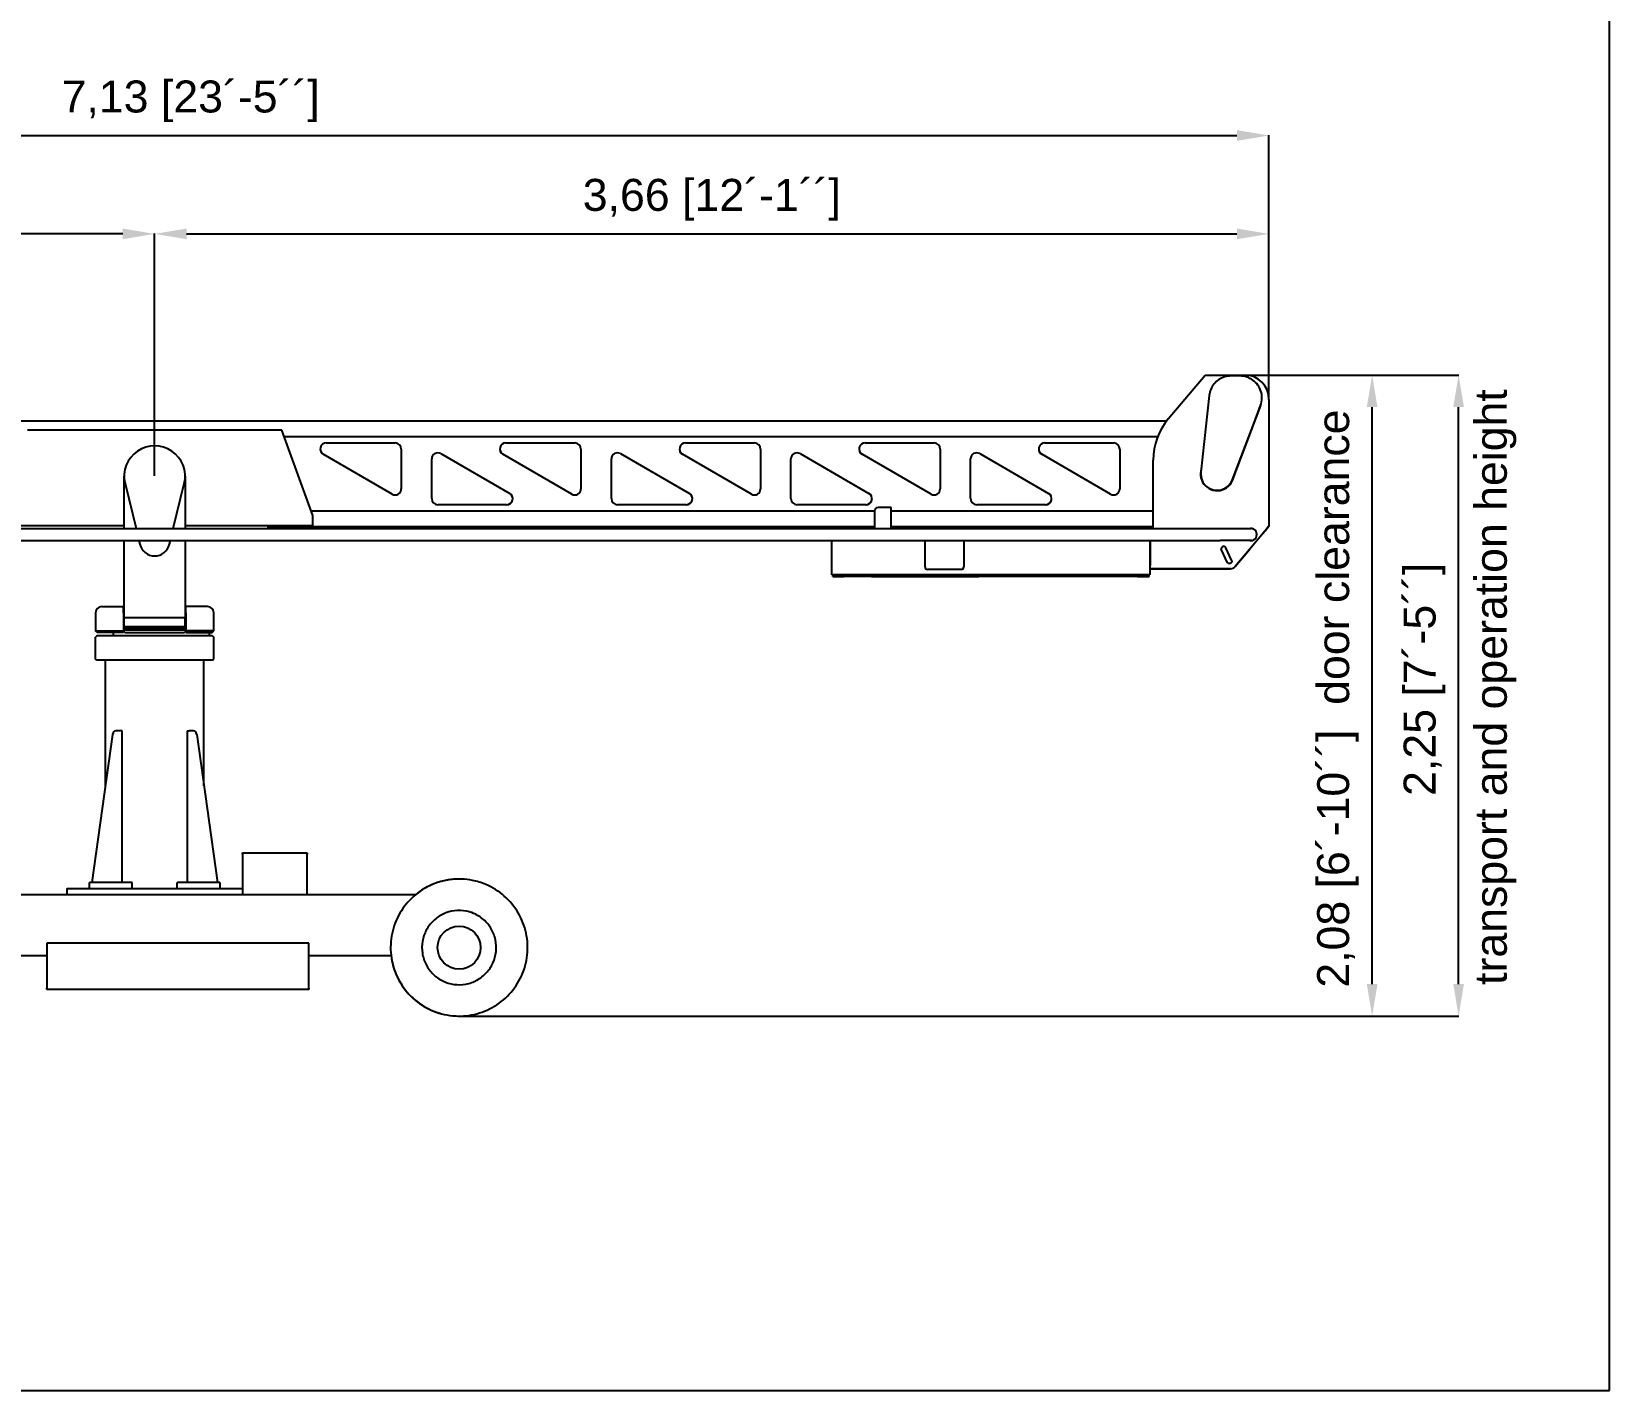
# Model space of a CAD drawing. Header units: inches. Extents: x 19 to 24202, y 17 to 31220.
# Drawn here: x 19000 to 24183, y 6966 to 11430 of the extents above; entities that cross this region are included whole.
import ezdxf

# ---------------------------------------------------------------- set-up
doc = ezdxf.new("R2010")
doc.units = ezdxf.units.IN
doc.header["$MEASUREMENT"] = 0
doc.layers.add('AM_5', color=3, linetype='Continuous', lineweight=25)
doc.styles.add('Aktuální-ISO', font='arial.ttf')
doc.styles.get("Standard").update_dxf_attribs({"font": 'arial.ttf'})
doc.dimstyles.new('AM_ISO$0', dxfattribs={"dimtxt": 3.5, "dimasz": 3.5, "dimexe": 1, "dimexo": 1, "dimgap": 1.5, "dimtad": 1, "dimdsep": 46, "dimtxsty": 'Standard', "dimcen": 0, "dimclrd": 256, "dimclre": 256, "dimclrt": 2, "dimadec": 0, "dimazin": 2, "dimtp": 0.1, "dimtm": 0.1, "dimtfac": 0.71, "dimtdec": 3, "dimtmove": 0, "dimatfit": 3, "dimfxl": 1, "dimlwd": -1, "dimlwe": -1, "dimarcsym": 1})

# ---------------------------------------------------------------- blocks, each defined once
blk = doc.blocks.new('*D29')
at = {"layer": 'AM_5', "linetype": 'ByBlock', "transparency": 16777216}
for p, q in [((19404.5, 9970.5), (19404.5, 10766.4)), ((19509.5, 10765.4), (22959.5, 10765.4)), ((23064.5, 10222.6), (23064.5, 10766.4))]:
    blk.add_line(p, q, dxfattribs=at)
at = {"layer": 'AM_5', "transparency": 16777216}
for points in [[(19509.5, 10782.9), (19509.5, 10747.9), (19404.5, 10765.4)], [(22959.5, 10782.9), (22959.5, 10747.9), (23064.5, 10765.4)]]:
    blk.add_solid(points, dxfattribs=at)
at = {"layer": 'Defpoints', "color": 0, "transparency": 16777216}
for p in [(23064.5, 10765.4), (23064.5, 10221.6), (19404.5, 9969.5)]:
    blk.add_point(p, dxfattribs=at)
at = {"layer": 'AM_5', "color": 2, "transparency": 16777216, "insert": (21234.5, 10877.7), "char_height": 105, "attachment_point": 5, "style": 'Aktuální-ISO'}
blk.add_mtext('3,66 [12´-1´´]', dxfattribs=at)
blk = doc.blocks.new('*D30')
at = {"layer": 'AM_5', "linetype": 'ByBlock', "transparency": 16777216}
for p, q in [((15980.9, 9351.6), (15980.9, 10766.4)), ((19299.5, 10765.4), (16085.9, 10765.4)), ((19404.5, 9970.5), (19404.5, 10766.4))]:
    blk.add_line(p, q, dxfattribs=at)
at = {"layer": 'AM_5', "transparency": 16777216}
for points in [[(16085.9, 10782.9), (16085.9, 10747.9), (15980.9, 10765.4)], [(19299.5, 10782.9), (19299.5, 10747.9), (19404.5, 10765.4)]]:
    blk.add_solid(points, dxfattribs=at)
at = {"layer": 'Defpoints', "color": 0, "transparency": 16777216}
for p in [(15980.9, 10765.4), (19404.5, 9969.5), (15980.9, 9350.6)]:
    blk.add_point(p, dxfattribs=at)
at = {"layer": 'AM_5', "color": 2, "transparency": 16777216, "insert": (17692.7, 10877.7), "char_height": 105, "attachment_point": 5, "style": 'Aktuální-ISO'}
blk.add_mtext('3,47 [11´-4´´]', dxfattribs=at)
blk = doc.blocks.new('*D31')
at = {"layer": 'AM_5', "linetype": 'ByBlock', "transparency": 16777216}
for p, q in [((15980.9, 9347.6), (15980.9, 11089.6)), ((16085.9, 11088.6), (22959.5, 11088.6)), ((23064.5, 10222.6), (23064.5, 11089.6))]:
    blk.add_line(p, q, dxfattribs=at)
at = {"layer": 'AM_5', "transparency": 16777216}
for points in [[(16085.9, 11106.1), (16085.9, 11071.1), (15980.9, 11088.6)], [(22959.5, 11106.1), (22959.5, 11071.1), (23064.5, 11088.6)]]:
    blk.add_solid(points, dxfattribs=at)
at = {"layer": 'Defpoints', "color": 0, "transparency": 16777216}
for p in [(23064.5, 11088.6), (23064.5, 10221.6), (15980.9, 9346.6)]:
    blk.add_point(p, dxfattribs=at)
at = {"layer": 'AM_5', "color": 2, "transparency": 16777216, "insert": (19522.7, 11200.9), "char_height": 105, "attachment_point": 5, "style": 'Aktuální-ISO'}
blk.add_mtext('7,13 [23´-5´´]', dxfattribs=at)
blk = doc.blocks.new('*D32')
at = {"layer": 'AM_5', "linetype": 'ByBlock', "transparency": 16777216}
for p, q in [((22985.5, 10301.6), (23404.4, 10301.6)), ((23403.4, 8300.9), (23403.4, 10196.6)), ((20405.5, 8195.9), (23404.4, 8195.9))]:
    blk.add_line(p, q, dxfattribs=at)
at = {"layer": 'AM_5', "transparency": 16777216}
for points in [[(23385.9, 10196.6), (23420.9, 10196.6), (23403.4, 10301.6)], [(23385.9, 8300.9), (23420.9, 8300.9), (23403.4, 8195.9)]]:
    blk.add_solid(points, dxfattribs=at)
at = {"layer": 'Defpoints', "color": 0, "transparency": 16777216}
for p in [(22984.5, 10301.6), (23403.4, 10301.6), (20404.5, 8195.9)]:
    blk.add_point(p, dxfattribs=at)
at = {"layer": 'AM_5', "color": 2, "transparency": 16777216, "insert": (23291.1, 9238.8), "char_height": 105, "attachment_point": 5, "rotation": 90, "style": 'Aktuální-ISO'}
blk.add_mtext('2,08 [6´-10´´]  door clearance', dxfattribs=at)
blk = doc.blocks.new('*D34')
at = {"layer": 'AM_5', "linetype": 'ByBlock', "transparency": 16777216}
for p, q in [((22985.5, 10301.6), (23688.4, 10301.6)), ((23687.4, 8300.9), (23687.4, 10196.6)), ((20405.5, 8195.9), (23688.4, 8195.9))]:
    blk.add_line(p, q, dxfattribs=at)
at = {"layer": 'AM_5', "transparency": 16777216}
for points in [[(23669.9, 10196.6), (23704.9, 10196.6), (23687.4, 10301.6)], [(23669.9, 8300.9), (23704.9, 8300.9), (23687.4, 8195.9)]]:
    blk.add_solid(points, dxfattribs=at)
at = {"layer": 'Defpoints', "color": 0, "transparency": 16777216}
for p in [(22984.5, 10301.6), (23687.4, 10301.6), (20404.5, 8195.9)]:
    blk.add_point(p, dxfattribs=at)
at = {"layer": 'AM_5', "color": 2, "transparency": 16777216, "insert": (23575.1, 9302.2), "char_height": 105, "attachment_point": 5, "rotation": 90, "style": 'Aktuální-ISO'}
blk.add_mtext('2,25 [7´-5´´] ', dxfattribs=at)

msp = doc.modelspace()

# ---------------------------------------------------------------- linework, layer by layer
at = {"color": 253}
for p, q in [((22733.645, 10157.564), (22854.514, 10301.61)), ((22854.514, 10301.61), (22895.514, 10301.61)), ((22895.514, 10301.61), (22956.514, 10301.555)), ((22969.514, 10298.621), (22939.514, 10298.621)), ((22956.514, 10301.609), (22975.514, 10301.609)), ((22975.514, 10301.61), (22984.514, 10301.61)), ((22867.929, 10234.338), (22840.825, 9982.909)), ((23041.514, 10226.621), (23041.514, 10226.61)), ((23064.514, 10221.61), (23064.514, 9805.61)), ((23036.869, 10201.18), (22945.03, 9958.04)), ((23015.668, 10145.051), (23036.869, 10201.18)), ((23015.668, 10145.039), (23036.869, 10201.169)), ((18898.372, 10151.229), (22728.535, 10151.229)), ((19822.238, 10121.028), (18986.79, 10121.028)), ((19924.514, 9840.028), (19822.238, 10121.028)), ((22945.03, 9958.04), (23015.668, 10145.051)), ((22945.03, 9958.029), (23015.668, 10145.039)), ((23015.668, 10145.051), (23015.668, 10145.039)), ((23015.668, 10145.051), (23015.668, 10145.039)), ((23064.514, 10151.11), (23064.514, 9805.607)), ((19830.027, 10099.629), (22699.16, 10099.629)), ((19830.027, 10099.629), (22699.16, 10099.629)), ((19830.027, 10099.629), (22699.16, 10099.629)), ((19968.353, 10078.615), (20194.514, 10078.615)), ((20214.514, 10058.615), (20214.514, 9928.036)), ((20558.353, 10078.615), (20784.514, 10078.615)), ((20804.514, 10058.615), (20804.514, 9928.036)), ((21148.353, 10078.615), (21374.514, 10078.615)), ((21394.514, 10058.615), (21394.514, 9928.036)), ((21738.353, 10078.615), (21964.514, 10078.615)), ((21984.514, 10058.615), (21984.514, 9928.036)), ((22328.353, 10078.615), (22554.514, 10078.615)), ((22574.514, 10058.615), (22574.514, 9928.036)), ((20184.514, 9910.716), (19958.353, 10041.294)), ((20314.514, 9895.615), (20314.514, 10026.193)), ((20344.514, 10043.514), (20570.675, 9912.935)), ((20774.514, 9910.716), (20548.353, 10041.294)), ((20904.514, 9895.615), (20904.514, 10026.193)), ((20934.514, 10043.514), (21160.675, 9912.935)), ((21364.514, 9910.716), (21138.353, 10041.294)), ((21494.514, 9895.615), (21494.514, 10026.193)), ((21524.514, 10043.514), (21750.675, 9912.935)), ((21954.514, 9910.716), (21728.353, 10041.294)), ((22084.514, 9895.615), (22084.514, 10026.193)), ((22114.514, 10043.514), (22340.675, 9912.935)), ((22544.514, 9910.716), (22318.353, 10041.294)), ((22684.514, 9797.62), (22684.514, 10022.578)), ((19304.514, 9797.656), (19304.514, 9969.528)), ((19504.514, 9969.528), (19504.514, 9797.653)), ((22840.514, 9977.121), (22840.514, 9977.11)), ((19307.335, 9945.943), (19343.324, 9797.655)), ((19465.704, 9797.654), (19501.693, 9945.943)), ((21768.514, 9854.629), (19919.2, 9854.629)), ((20560.675, 9875.615), (20334.514, 9875.615)), ((21150.675, 9875.615), (20924.514, 9875.615)), ((21740.675, 9875.615), (21514.514, 9875.615)), ((21768.514, 9854.609), (21768.514, 9797.63)), ((21823.514, 9866.609), (21780.514, 9866.609)), ((21823.514, 9854.913), (21823.514, 9866.609)), ((21823.514, 9797.629), (21823.514, 9866.609)), ((22684.514, 9854.629), (21823.514, 9854.629)), ((22330.675, 9875.615), (22104.514, 9875.615)), ((18285.94, 9797.665), (23004.447, 9797.618)), ((19304.514, 9806.028), (18898.372, 9806.028)), ((19085.514, 9806.028), (19013.514, 9806.028)), ((19924.514, 9806.028), (19504.514, 9806.028)), ((21768.514, 9803.025), (19773.78, 9803.025)), ((21768.514, 9803.028), (19773.782, 9803.028)), ((19924.514, 9806.028), (19924.514, 9840.028)), ((20334.514, 9802.619), (20334.514, 9802.621)), ((20339.514, 9802.622), (20529.514, 9802.622)), ((20529.514, 9802.618), (20339.514, 9802.618)), ((20534.514, 9802.621), (20534.514, 9802.619)), ((20904.514, 9802.594), (20904.514, 9802.614)), ((20912.514, 9802.615), (20962.514, 9802.615)), ((20962.514, 9802.592), (20912.514, 9802.592)), ((20970.514, 9802.614), (20970.514, 9802.594)), ((21628.514, 9797.631), (21628.514, 9798.607)), ((22684.514, 9803.028), (21823.514, 9803.028)), ((22684.514, 9803.025), (21823.514, 9803.025)), ((23064.514, 9805.61), (23051.648, 9790.276)), ((23051.649, 9790.275), (23064.514, 9805.607)), ((23062.023, 9802.586), (23051.675, 9790.253)), ((18384.514, 9757.665), (22904.514, 9757.618)), ((19304.514, 9504.528), (19304.514, 9757.656)), ((19353.032, 9757.655), (19355.925, 9745.735)), ((19453.104, 9745.735), (19455.996, 9757.654)), ((19504.514, 9757.653), (19504.514, 9504.528)), ((21628.514, 9645.607), (21628.514, 9757.631)), ((21935.014, 9671.108), (21935.014, 9757.628)), ((22062.014, 9757.627), (22062.014, 9671.108)), ((22673.514, 9757.62), (22673.514, 9645.607)), ((22674.514, 9757.62), (22674.514, 9675.61)), ((23051.675, 9790.254), (23000.252, 9728.97)), ((23024.242, 9780.895), (23024.242, 9780.897)), ((23051.648, 9790.219), (23051.648, 9790.218)), ((23051.648, 9790.219), (23051.648, 9790.218)), ((23051.675, 9790.251), (23051.675, 9790.254)), ((22927.264, 9687.228), (22908.668, 9727.106)), ((22941.765, 9693.989), (22923.169, 9733.867)), ((23000.225, 9728.993), (22953.035, 9672.754)), ((22953.035, 9672.751), (23000.225, 9728.99)), ((23000.225, 9728.938), (22953.035, 9672.699)), ((22953.035, 9672.696), (23000.225, 9728.935)), ((21628.514, 9645.607), (21648.514, 9645.604)), ((21628.514, 9645.607), (21628.514, 9645.555)), ((21648.514, 9645.558), (21628.514, 9645.555)), ((21669.514, 9645.555), (21628.514, 9645.555)), ((21631.514, 9640.407), (21631.514, 9644.407)), ((22670.514, 9640.407), (21631.514, 9640.407)), ((21631.514, 9640.407), (21631.514, 9640.355)), ((21631.514, 9640.355), (21669.514, 9640.355)), ((22653.514, 9645.604), (21648.514, 9645.604)), ((21648.514, 9645.604), (21648.514, 9645.558)), ((21669.514, 9645.558), (21648.514, 9645.558)), ((21759.514, 9645.559), (21669.514, 9645.559)), ((21759.514, 9640.359), (21669.514, 9640.359)), ((22111.014, 9645.558), (21759.514, 9645.558)), ((22111.014, 9645.555), (21759.514, 9645.555)), ((21759.514, 9640.355), (22111.014, 9640.355)), ((21935.014, 9671.108), (21935.014, 9671.107)), ((22054.014, 9663.108), (21943.014, 9663.108)), ((22054.014, 9663.107), (21943.014, 9663.107)), ((22062.014, 9671.107), (22062.014, 9671.108)), ((22673.514, 9645.555), (22632.514, 9645.555)), ((22632.514, 9640.355), (22670.514, 9640.355)), ((22673.514, 9645.555), (22653.514, 9645.558)), ((22670.514, 9640.407), (22670.514, 9645.555)), ((22670.514, 9640.355), (22670.514, 9640.407)), ((22673.514, 9645.555), (22673.514, 9645.607)), ((22674.514, 9675.61), (22674.514, 9675.607)), ((22674.514, 9665.607), (22674.514, 9675.607)), ((22674.514, 9665.607), (22894.514, 9665.607)), ((22674.514, 9665.555), (22674.514, 9665.607)), ((22894.514, 9665.555), (22674.514, 9665.555)), ((22684.514, 9665.607), (22937.714, 9665.607)), ((22937.714, 9665.555), (22684.514, 9665.555)), ((22684.514, 9665.552), (22937.714, 9665.552)), ((22937.714, 9665.61), (22860.014, 9665.61)), ((19230.514, 9541.028), (19302.514, 9541.028)), ((19302.514, 9521.028), (19302.514, 9541.028)), ((19506.514, 9521.028), (19506.514, 9541.028)), ((19578.514, 9541.028), (19506.514, 9541.028)), ((19210.514, 9521.028), (19210.514, 9461.028)), ((19302.514, 9521.028), (19302.514, 9484.994)), ((19302.514, 9484.994), (19302.514, 9461.028)), ((19504.514, 9504.528), (19304.514, 9504.528)), ((19304.514, 9474.528), (19304.514, 9504.528)), ((19504.514, 9504.528), (19304.514, 9504.528)), ((19504.514, 9474.528), (19504.514, 9504.528)), ((19506.514, 9521.028), (19506.514, 9503.061)), ((19506.514, 9494.028), (19506.514, 9503.061)), ((19506.514, 9484.994), (19506.514, 9494.028)), ((19506.514, 9484.994), (19506.514, 9461.028)), ((19506.611, 9503.027), (19506.611, 9485.028)), ((19598.514, 9461.028), (19598.514, 9521.028)), ((19210.514, 9461.028), (19302.514, 9461.028)), ((19215.514, 9456.028), (19210.514, 9461.028)), ((19215.514, 9445.528), (19210.514, 9440.528)), ((19210.514, 9368.528), (19210.514, 9440.528)), ((19302.514, 9456.028), (19215.514, 9456.028)), ((19215.514, 9445.528), (19593.514, 9445.528)), ((19269.514, 9445.528), (19269.514, 9456.028)), ((19303.173, 9473.528), (19302.514, 9473.528)), ((19302.514, 9473.528), (19506.514, 9473.528)), ((19506.514, 9467.028), (19302.514, 9467.028)), ((19302.514, 9464.528), (19506.514, 9464.528)), ((19506.514, 9464.528), (19302.514, 9464.528)), ((19303.173, 9473.528), (19303.186, 9473.528)), ((19303.186, 9473.528), (19303.194, 9473.528)), ((19303.194, 9473.528), (19303.297, 9473.528)), ((19303.297, 9473.528), (19303.517, 9473.528)), ((19304.053, 9473.528), (19303.517, 9473.528)), ((19304.053, 9473.528), (19304.062, 9473.528)), ((19304.062, 9473.528), (19304.175, 9473.528)), ((19304.175, 9473.528), (19304.399, 9473.528)), ((19305.647, 9473.528), (19304.399, 9473.528)), ((19504.514, 9474.528), (19304.514, 9474.528)), ((19325.609, 9474.528), (19304.514, 9474.528)), ((19305.647, 9473.528), (19306.028, 9473.528)), ((19306.028, 9473.528), (19306.042, 9473.528)), ((19306.042, 9473.528), (19306.175, 9473.528)), ((19306.175, 9473.528), (19306.406, 9473.528)), ((19307.133, 9473.528), (19306.406, 9473.528)), ((19307.133, 9473.528), (19307.149, 9473.528)), ((19307.149, 9473.528), (19307.291, 9473.528)), ((19307.291, 9473.528), (19307.526, 9473.528)), ((19308.832, 9473.528), (19307.526, 9473.528)), ((19308.514, 9456.028), (19500.514, 9456.028)), ((19308.832, 9473.528), (19309.579, 9473.528)), ((19309.579, 9473.528), (19309.599, 9473.528)), ((19309.599, 9473.528), (19309.761, 9473.528)), ((19309.761, 9473.528), (19310.001, 9473.528)), ((19310.914, 9473.528), (19310.001, 9473.528)), ((19310.914, 9473.528), (19310.937, 9473.528)), ((19310.937, 9473.528), (19311.108, 9473.528)), ((19475.609, 9474.528), (19333.419, 9474.528)), ((19446.173, 9473.528), (19444.789, 9473.528)), ((19446.173, 9473.528), (19446.423, 9473.528)), ((19446.423, 9473.528), (19446.762, 9473.528)), ((19446.762, 9473.528), (19446.882, 9473.528)), ((19448.89, 9473.528), (19446.882, 9473.528)), ((19448.89, 9473.528), (19449.142, 9473.528)), ((19449.142, 9473.528), (19449.477, 9473.528)), ((19449.477, 9473.528), (19449.592, 9473.528)), ((19450.165, 9473.528), (19449.592, 9473.528)), ((19450.165, 9473.528), (19452.807, 9473.528)), ((19454.224, 9473.528), (19452.807, 9473.528)), ((19454.224, 9473.528), (19454.479, 9473.528)), ((19454.479, 9473.528), (19454.805, 9473.528)), ((19454.805, 9473.528), (19454.909, 9473.528)), ((19456.828, 9473.528), (19454.909, 9473.528)), ((19456.828, 9473.528), (19457.085, 9473.528)), ((19457.085, 9473.528), (19457.405, 9473.528)), ((19457.405, 9473.528), (19457.505, 9473.528)), ((19457.958, 9473.528), (19457.505, 9473.528)), ((19457.958, 9473.528), (19460.477, 9473.528)), ((19461.917, 9473.528), (19460.477, 9473.528)), ((19461.917, 9473.528), (19462.176, 9473.528)), ((19489.823, 9473.528), (19490.078, 9473.528)), ((19490.078, 9473.528), (19490.293, 9473.528)), ((19490.293, 9473.528), (19490.331, 9473.528)), ((19490.331, 9473.528), (19491.785, 9473.528)), ((19493.18, 9473.528), (19491.785, 9473.528)), ((19493.18, 9473.528), (19493.431, 9473.528)), ((19493.431, 9473.528), (19493.629, 9473.528)), ((19493.629, 9473.528), (19493.66, 9473.528)), ((19494.75, 9473.528), (19493.66, 9473.528)), ((19494.75, 9473.528), (19494.998, 9473.528)), ((19494.998, 9473.528), (19495.188, 9473.528)), ((19495.188, 9473.528), (19495.216, 9473.528)), ((19495.216, 9473.528), (19496.321, 9473.528)), ((19497.677, 9473.528), (19496.321, 9473.528)), ((19497.677, 9473.528), (19497.92, 9473.528)), ((19497.92, 9473.528), (19498.091, 9473.528)), ((19498.091, 9473.528), (19498.114, 9473.528)), ((19499.027, 9473.528), (19498.114, 9473.528)), ((19499.027, 9473.528), (19499.267, 9473.528)), ((19499.267, 9473.528), (19499.429, 9473.528)), ((19499.429, 9473.528), (19499.449, 9473.528)), ((19499.449, 9473.528), (19500.196, 9473.528)), ((19501.502, 9473.528), (19500.196, 9473.528)), ((19501.502, 9473.528), (19501.737, 9473.528)), ((19501.737, 9473.528), (19501.879, 9473.528)), ((19501.879, 9473.528), (19501.895, 9473.528)), ((19502.622, 9473.528), (19501.895, 9473.528)), ((19502.622, 9473.528), (19502.853, 9473.528)), ((19502.853, 9473.528), (19502.986, 9473.528)), ((19502.986, 9473.528), (19503, 9473.528)), ((19503, 9473.528), (19503.382, 9473.528)), ((19504.629, 9473.528), (19503.382, 9473.528)), ((19504.629, 9473.528), (19504.853, 9473.528)), ((19504.853, 9473.528), (19504.966, 9473.528)), ((19504.966, 9473.528), (19504.976, 9473.528)), ((19505.511, 9473.528), (19504.976, 9473.528)), ((19505.511, 9473.528), (19505.731, 9473.528)), ((19505.731, 9473.528), (19505.834, 9473.528)), ((19505.834, 9473.528), (19505.842, 9473.528)), ((19505.842, 9473.528), (19505.855, 9473.528)), ((19506.514, 9473.528), (19505.855, 9473.528)), ((19598.514, 9461.028), (19506.514, 9461.028)), ((19506.514, 9456.028), (19593.514, 9456.028)), ((19583.644, 9456.028), (19583.644, 9445.528)), ((19593.514, 9456.028), (19598.514, 9461.028)), ((19593.514, 9445.528), (19598.514, 9440.528)), ((19598.514, 9368.528), (19598.514, 9440.528)), ((19213.514, 9365.528), (19210.514, 9368.528)), ((19222.93, 9365.528), (19213.514, 9365.528)), ((19581.917, 9365.528), (19222.93, 9365.528)), ((19242.514, 8952.515), (19242.514, 9365.528)), ((19566.514, 9168.299), (19566.514, 9365.528)), ((19595.514, 9365.528), (19581.917, 9365.528)), ((19595.514, 9365.528), (19598.514, 9368.528)), ((19290.88, 9133.028), (19276.738, 9133.028)), ((19297.252, 9133.028), (19290.88, 9133.028)), ((19297.252, 8635.028), (19297.252, 9133.028)), ((19511.776, 9133.028), (19511.776, 8635.028)), ((19511.776, 9133.028), (19518.148, 9133.028)), ((19532.29, 9133.028), (19518.148, 9133.028)), ((19566.514, 8952.515), (19566.514, 9168.528)), ((19266.337, 9120.969), (19197.615, 8635.028)), ((19542.691, 9120.969), (19611.413, 8635.028)), ((19693.514, 8728.028), (19693.514, 8732.028)), ((19693.514, 8732.028), (19905.514, 8732.028)), ((19693.514, 8728.028), (19693.514, 8615.028)), ((19905.514, 8732.028), (19905.514, 8728.028)), ((19905.514, 8599.028), (19905.514, 8728.028)), ((19115.514, 8615.028), (19115.514, 8595.028)), ((19115.514, 8615.028), (19693.514, 8615.028)), ((19197.685, 8635.028), (19190.968, 8635.028)), ((19261.678, 8635.028), (19190.968, 8635.028)), ((19190.968, 8615.028), (19190.968, 8635.028)), ((19330.911, 8635.028), (19261.678, 8635.028)), ((19330.911, 8615.028), (19330.911, 8635.028)), ((19547.35, 8635.028), (19478.117, 8635.028)), ((19478.117, 8615.028), (19478.117, 8635.028)), ((19611.413, 8635.028), (19547.35, 8635.028)), ((19618.06, 8635.028), (19611.343, 8635.028)), ((19618.06, 8635.028), (19618.06, 8615.028)), ((19693.514, 8615.028), (19693.514, 8595.028)), ((18546.98, 8595.028), (20262.056, 8595.028)), ((19905.514, 8597.028), (19905.514, 8599.028)), ((19905.514, 8595.028), (19905.514, 8597.028)), ((19050.514, 8435.028), (19050.514, 8287.028)), ((19910.514, 8435.028), (19050.514, 8435.028)), ((19910.514, 8287.028), (19910.514, 8435.028)), ((18628.024, 8395.028), (19050.514, 8395.028)), ((19910.514, 8395.028), (20181.012, 8395.028)), ((19050.514, 8283.028), (19050.514, 8287.028)), ((19910.514, 8283.028), (19050.514, 8283.028)), ((19910.514, 8287.028), (19910.514, 8283.028))]:
    msp.add_line(p, q, dxfattribs=at)
msp.add_lwpolyline([(24182.836, 6965.992), (24182.836, 13265.992), (15272.836, 13265.992), (15272.836, 6965.992)], close=True)
msp.add_circle((20404.522, 8420.878), 70.759, dxfattribs=at)
for centre, radius, start, end in [((22984.514, 10221.61), 80, 0, 90), ((22969.514, 10226.621), 72, 339.307423, 0), ((22969.514, 10226.621), 72, 339.307423, 0), ((22969.514, 10226.61), 72, 339.307423, 0), ((22894.514, 10022.578), 210, 140, 180), ((19404.514, 9969.528), 100, 346.358323, 193.641677), ((19968.353, 10058.615), 20, 90, 239.999192), ((19968.353, 10058.615), 20, 180.000139, 239.999192), ((20194.514, 10058.615), 20, 0, 90), ((20558.353, 10058.615), 20, 90, 239.999192), ((20558.353, 10058.615), 20, 180.000139, 239.999192), ((20784.514, 10058.615), 20, 0, 90), ((21148.353, 10058.615), 20, 90, 239.999192), ((21148.353, 10058.615), 20, 180.000139, 239.999192), ((21374.514, 10058.615), 20, 0, 90), ((21738.353, 10058.615), 20, 90, 239.999192), ((21738.353, 10058.615), 20, 180.000139, 239.999192), ((21964.514, 10058.615), 20, 0, 90), ((22328.353, 10058.615), 20, 90, 239.999192), ((22328.353, 10058.615), 20, 180.000139, 239.999192), ((22554.514, 10076.027), 12.5, 168.04971, 179.999325), ((22554.514, 10076.01), 12.5, 167.972364, 179.961495), ((22554.514, 10076.01), 12.5, 167.970982, 179.960819), ((22554.514, 10058.615), 20, 0, 90), ((22994.514, 10106.61), 6.25, 332.847407, 345.76744), ((20334.514, 10026.193), 20, 59.999192, 180), ((20924.514, 10026.193), 20, 59.999192, 180), ((21514.514, 10026.193), 20, 59.999192, 180), ((22104.514, 10026.193), 20, 59.999192, 180), ((22894.514, 9977.11), 55, 162.911565, 350.249922), ((22894.514, 9977.11), 55, 162.911565, 350.249922), ((22894.514, 9977.121), 54, 180, 339.307423), ((22894.514, 9977.121), 54, 180, 339.307423), ((22894.514, 9977.11), 54, 180, 339.307423), ((20194.514, 9928.037), 20, 239.999192, 0), ((20194.514, 9928.036), 20, 239.999192, 0), ((20560.675, 9895.615), 20, 270, 59.999192), ((20784.514, 9928.037), 20, 239.999192, 0), ((20784.514, 9928.036), 20, 239.999192, 0), ((21150.675, 9895.615), 20, 270, 59.999192), ((21374.514, 9928.037), 20, 239.999192, 0), ((21374.514, 9928.036), 20, 239.999192, 0), ((21740.675, 9895.615), 20, 270, 59.999192), ((21964.514, 9928.037), 20, 239.999192, 0), ((21964.514, 9928.036), 20, 239.999192, 0), ((22330.675, 9895.615), 20, 270, 59.999192), ((22554.514, 9928.037), 20, 239.999192, 0), ((22554.514, 9928.036), 20, 239.999192, 0), ((20334.514, 9895.615), 20, 180, 270), ((20334.514, 9895.615), 20, 180, 270), ((20560.675, 9895.615), 20, 270, 359.999861), ((20924.514, 9895.615), 20, 180, 270), ((20924.514, 9895.615), 20, 180, 270), ((21150.675, 9895.615), 20, 270, 359.999861), ((21514.514, 9895.615), 20, 180, 270), ((21514.514, 9895.615), 20, 180, 270), ((21740.675, 9895.615), 20, 270, 359.999861), ((21780.514, 9854.609), 12, 90, 180), ((22104.514, 9895.615), 20, 180, 270), ((22104.514, 9895.615), 20, 180, 270), ((22330.675, 9895.615), 20, 270, 359.999861), ((21781.014, 9846.529), 2.459, 179.9893, 179.99465), ((21781.014, 9846.528), 2.458, 179.980305, 179.985868), ((21781.014, 9846.528), 2.459, 179.971745, 179.985874), ((23004.514, 9777.61), 20, 50, 90.622668), ((23004.758, 9777.612), 19.999, 270, 90.697674), ((19404.514, 9757.528), 50, 193.641677, 346.358323), ((23004.514, 9777.574), 20, 266.565315, 270.453562), ((23004.514, 9777.61), 20, 359.994942, 9.458398), ((21943.014, 9671.108), 8, 180, 270), ((21943.014, 9671.107), 8, 180, 270), ((22054.014, 9671.108), 8, 270, 0), ((22054.014, 9671.107), 8, 270, 0), ((22937.714, 9685.61), 20, 270.000001, 320), ((22937.714, 9685.607), 20, 270, 320), ((22937.714, 9685.555), 20, 270.000001, 320), ((22937.714, 9685.552), 20, 270, 320), ((19230.514, 9521.028), 20, 90, 180), ((19578.514, 9521.028), 20, 0, 90)]:
    msp.add_arc(centre, radius, start, end, dxfattribs=at)
for centre, major_axis, ratio, start_param, end_param in [((20339.514, 9802.621), (-5, 0), 0.00017158, 4.71238825, 6.28318384), ((20339.514, 9802.619), (-5, 0), 0.00017158, 6.28318491, 7.85398163), ((20529.514, 9802.621), (5, 0), 0.00017158, 6.28318491, 7.85398163), ((20529.514, 9802.619), (5, 0), 0.00017158, 4.71238825, 6.28318384), ((20912.514, 9802.614), (-8, 0), 0.00017158, 4.71238835, 6.28318405), ((20912.514, 9802.594), (-8, 0), 0.00017158, 6.28318249, 7.85398163), ((20962.514, 9802.614), (8, 0), 0.00017158, 6.28318249, 7.85398163), ((20962.514, 9802.594), (8, 0), 0.00017158, 4.71238813, 6.2831836), ((19276.738, 9118.028), (0, 15), 0.70710678, 0, 1.37340077), ((19532.29, 9118.028), (0, 15), 0.70710678, 4.90978454, 6.28318531)]:
    msp.add_ellipse(centre, major_axis=major_axis, ratio=ratio, start_param=start_param, end_param=end_param, dxfattribs=at)
for centre, major_axis, ratio in [((23045.247, 9782.592), (-4.339, -5.171), 0.00011809), ((21639.514, 9640.398), (-2.5, 0), 0.00018372), ((21639.514, 9640.381), (-2.5, 0), 0.00018372), ((21639.514, 9640.364), (-2.5, 0), 0.00018372), ((21816.514, 9640.36), (-4.2, 0), 0.00018372), ((21831.514, 9640.36), (-4.2, 0), 0.00018372), ((21921.514, 9640.405), (-2.5, 0), 0.00018372), ((21921.514, 9645.605), (-1.621, 0), 0.00018372), ((22662.514, 9640.398), (-2.5, 0), 0.00018372), ((22662.514, 9640.381), (-2.5, 0), 0.00018372), ((22662.514, 9640.364), (-2.5, 0), 0.00018372)]:
    msp.add_ellipse(centre, major_axis=major_axis, ratio=ratio, dxfattribs=at)
for points, knots in [([(22939.514, 10298.621), (22932.49, 10298.621), (22925.466, 10297.586), (22912.015, 10293.533), (22905.589, 10290.515), (22893.879, 10282.753), (22888.597, 10278.01), (22879.624, 10267.199), (22875.935, 10261.134), (22870.464, 10248.194), (22868.682, 10241.322), (22867.929, 10234.338)], [1.57079633, 1.57079633, 1.57079633, 1.57079633, 1.86347883, 1.86347883, 2.15616134, 2.15616134, 2.44884384, 2.44884384, 2.74152635, 2.74152635, 3.03420886, 3.03420886, 3.03420886, 3.03420886]), ([(23041.514, 10226.621), (23041.514, 10234.161), (23040.32, 10241.7), (23035.66, 10256.041), (23032.195, 10262.842), (23023.331, 10275.042), (23017.934, 10280.439), (23005.735, 10289.302), (22998.934, 10292.768), (22984.592, 10297.427), (22977.054, 10298.621), (22969.514, 10298.621)], [0, 0, 0, 0, 0.31415927, 0.31415927, 0.62831853, 0.62831853, 0.9424778, 0.9424778, 1.25663706, 1.25663706, 1.57079633, 1.57079633, 1.57079633, 1.57079633]), ([(22840.825, 9982.909), (22840.784, 9982.525), (22840.746, 9982.14), (22840.68, 9981.369), (22840.651, 9980.984), (22840.601, 9980.212), (22840.58, 9979.826), (22840.547, 9979.054), (22840.535, 9978.668), (22840.518, 9977.895), (22840.514, 9977.508), (22840.514, 9977.121)], [3.034208857, 3.034208857, 3.034208857, 3.034208857, 3.055685616, 3.055685616, 3.077162376, 3.077162376, 3.098639135, 3.098639135, 3.120115894, 3.120115894, 3.141592654, 3.141592654, 3.141592654, 3.141592654]), ([(23004.414, 9757.609), (23004.414, 9757.609), (23004.4, 9757.609), (23004.295, 9757.609), (23004.099, 9757.609), (23002.971, 9757.61), (23001.295, 9757.611), (22995.738, 9757.612), (22991.295, 9757.613), (22980.305, 9757.614), (22973.649, 9757.615), (22958.802, 9757.616), (22950.463, 9757.616), (22932.946, 9757.617), (22923.594, 9757.618), (22910.984, 9757.618), (22907.747, 9757.618), (22904.514, 9757.618)], [3.31695805, 3.31695805, 3.31695805, 3.31695805, 3.49578954, 3.49578954, 4.22650532, 4.22650532, 6.43032644, 6.43032644, 9.26136166, 9.26136166, 12.09154204, 12.09154204, 14.92218546, 14.92218546, 17.75290457, 17.75290457, 18.72292272, 18.72292272, 18.72292272, 18.72292272]), ([(23004.678, 9757.581), (23004.623, 9757.58), (23004.568, 9757.58), (23004.159, 9757.58), (23003.793, 9757.59), (23003.43, 9757.61)], [3.959046429, 3.959046429, 3.959046429, 3.959046429, 3.975361589, 3.975361589, 4.081698314, 4.081698314, 4.081698314, 4.081698314]), ([(23003.446, 9757.61), (23003.804, 9757.591), (23004.165, 9757.581), (23004.568, 9757.581), (23004.623, 9757.581), (23004.679, 9757.582)], [2.280494852, 2.280494852, 2.280494852, 2.280494852, 2.385216954, 2.385216954, 2.401607509, 2.401607509, 2.401607509, 2.401607509]), ([(23004.219, 9757.609), (23004.318, 9757.607), (23004.416, 9757.607), (23005.176, 9757.607), (23005.881, 9757.643), (23007.174, 9757.774), (23007.762, 9757.866), (23008.691, 9758.042), (23009.094, 9758.136), (23009.631, 9758.27), (23009.764, 9758.308), (23009.764, 9758.308), (23009.764, 9758.307), (23009.631, 9758.27), (23009.094, 9758.136), (23008.691, 9758.041), (23007.762, 9757.866), (23007.174, 9757.773), (23005.881, 9757.642), (23005.176, 9757.606), (23004.397, 9757.606), (23004.279, 9757.607), (23004.16, 9757.609)], [2.35600198, 2.35600198, 2.35600198, 2.35600198, 2.38521695, 2.38521695, 2.58396804, 2.58396804, 2.78271912, 2.78271912, 2.98150419, 2.98150419, 3.18028927, 3.18028927, 3.18028927, 3.37907435, 3.37907435, 3.57785943, 3.57785943, 3.77661051, 3.77661051, 3.97536159, 3.97536159, 4.01042894, 4.01042894, 4.01042894, 4.01042894]), ([(22923.169, 9733.867), (22922.809, 9734.64), (22922.323, 9735.355), (22921.152, 9736.596), (22920.466, 9737.123), (22918.964, 9737.932), (22918.148, 9738.216), (22916.467, 9738.512), (22915.603, 9738.525), (22913.914, 9738.277), (22913.09, 9738.017), (22911.565, 9737.251), (22910.865, 9736.745), (22909.658, 9735.538), (22909.152, 9734.838), (22908.386, 9733.312), (22908.127, 9732.488), (22907.947, 9731.261), (22907.919, 9730.874), (22907.919, 9730.487)], [0.43633231, 0.43633231, 0.43633231, 0.43633231, 0.75633232, 0.75633232, 1.07633232, 1.07633232, 1.39633231, 1.39633231, 1.71633231, 1.71633231, 2.0363323, 2.0363323, 2.35633229, 2.35633229, 2.67633229, 2.67633229, 2.9963323, 2.9963323, 3.14147783, 3.14147783, 3.14147783, 3.14147783]), ([(22908.668, 9727.106), (22908.57, 9727.317), (22908.481, 9727.532), (22908.322, 9727.969), (22908.252, 9728.191), (22908.131, 9728.641), (22908.081, 9728.868), (22908, 9729.327), (22907.97, 9729.558), (22907.929, 9730.021), (22907.919, 9730.254), (22907.919, 9730.487)], [2.705260341, 2.705260341, 2.705260341, 2.705260341, 2.792526803, 2.792526803, 2.879793266, 2.879793266, 2.967059728, 2.967059728, 3.054326191, 3.054326191, 3.141592654, 3.141592654, 3.141592654, 3.141592654]), ([(22942.514, 9690.609), (22942.514, 9690.841), (22942.504, 9691.074), (22942.463, 9691.537), (22942.433, 9691.768), (22942.352, 9692.227), (22942.302, 9692.454), (22942.181, 9692.903), (22942.111, 9693.126), (22941.952, 9693.563), (22941.863, 9693.778), (22941.765, 9693.989)], [0.000114826, 0.000114826, 0.000114826, 0.000114826, 0.087266463, 0.087266463, 0.174532925, 0.174532925, 0.261799388, 0.261799388, 0.34906585, 0.34906585, 0.436332313, 0.436332313, 0.436332313, 0.436332313]), ([(22942.514, 9690.609), (22942.514, 9689.756), (22942.376, 9688.903), (22941.839, 9687.283), (22941.44, 9686.516), (22940.421, 9685.147), (22939.801, 9684.545), (22938.403, 9683.566), (22937.625, 9683.19), (22935.99, 9682.7), (22935.133, 9682.588), (22933.427, 9682.637), (22932.579, 9682.8), (22930.975, 9683.384), (22930.22, 9683.805), (22928.882, 9684.864), (22928.298, 9685.501), (22927.617, 9686.538), (22927.427, 9686.877), (22927.264, 9687.228)], [6.28318531, 6.28318531, 6.28318531, 6.28318531, 6.60318532, 6.60318532, 6.92318532, 6.92318532, 7.24318533, 7.24318533, 7.56318532, 7.56318532, 7.88318532, 7.88318532, 8.20318531, 8.20318531, 8.5231853, 8.5231853, 8.8431853, 8.8431853, 8.98844565, 8.98844565, 8.98844565, 8.98844565]), ([(19302.514, 9462.028), (19302.514, 9461.652), (19302.55, 9461.273), (19302.69, 9460.535), (19302.795, 9460.176), (19303.192, 9459.164), (19303.57, 9458.574), (19304.56, 9457.424), (19305.296, 9456.89), (19306.877, 9456.191), (19307.723, 9456.028), (19308.514, 9456.028)], [2.21176577, 2.21176577, 2.21176577, 2.21176577, 2.32437107, 2.32437107, 2.43697637, 2.43697637, 2.66218697, 2.66218697, 2.99983119, 2.99983119, 3.33747541, 3.33747541, 3.33747541, 3.33747541]), ([(19500.514, 9456.028), (19501.305, 9456.028), (19502.151, 9456.191), (19503.732, 9456.89), (19504.468, 9457.424), (19505.458, 9458.574), (19505.836, 9459.164), (19506.233, 9460.176), (19506.338, 9460.535), (19506.478, 9461.273), (19506.514, 9461.652), (19506.514, 9462.028)], [-1.12570963, -1.12570963, -1.12570963, -1.12570963, -0.78806541, -0.78806541, -0.4504212, -0.4504212, -0.2252106, -0.2252106, -0.1126053, -0.1126053, 0, 0, 0, 0]), ([(20492.143, 8628.116), (20514.249, 8618.77), (20534.842, 8605.858), (20570.929, 8574.207), (20586.415, 8555.474), (20610.713, 8514.078), (20619.521, 8491.423), (20629.564, 8444.486), (20630.798, 8420.211), (20625.566, 8372.497), (20619.101, 8349.066), (20599.126, 8305.42), (20585.619, 8285.212), (20552.928, 8250.065), (20533.75, 8235.132), (20491.662, 8212.053), (20468.76, 8203.911), (20421.55, 8195.243), (20397.249, 8194.718), (20349.708, 8201.341), (20326.476, 8208.487), (20283.432, 8229.728), (20263.627, 8243.82), (20229.45, 8277.523), (20215.083, 8297.129), (20193.243, 8339.873), (20185.773, 8363.002), (20178.487, 8410.446), (20178.672, 8434.752), (20186.68, 8482.079), (20194.501, 8505.093), (20216.991, 8547.498), (20231.654, 8566.883), (20266.341, 8600.062), (20286.358, 8613.85), (20329.721, 8634.433), (20353.059, 8641.224), (20400.696, 8647.122), (20424.986, 8646.227), (20463.467, 8638.554), (20478.107, 8634.05), (20492.143, 8628.116)], [0, 0, 0, 0, 0.32, 0.32, 0.64, 0.64, 0.96, 0.96, 1.28, 1.28, 1.6, 1.6, 1.92, 1.92, 2.24, 2.24, 2.56, 2.56, 2.88, 2.88, 3.2, 3.2, 3.52, 3.52, 3.84, 3.84, 4.16, 4.16, 4.48, 4.48, 4.8, 4.8, 5.12, 5.12, 5.44, 5.44, 5.76, 5.76, 6.08, 6.08, 6.28318531, 6.28318531, 6.28318531, 6.28318531]), ([(20404.515, 8645.878), (20389.75, 8645.878), (20374.986, 8644.421), (20345.561, 8638.554), (20330.921, 8634.05), (20316.885, 8628.116)], [5.883138061, 5.883138061, 5.883138061, 5.883138061, 6.08, 6.08, 6.283185307, 6.283185307, 6.283185307, 6.283185307]), ([(20452.046, 8533.279), (20464.035, 8528.21), (20475.205, 8521.207), (20494.777, 8504.04), (20503.177, 8493.879), (20516.356, 8471.427), (20521.133, 8459.14), (20526.58, 8433.682), (20527.249, 8420.516), (20524.411, 8394.637), (20520.905, 8381.929), (20510.071, 8358.256), (20502.745, 8347.296), (20485.014, 8328.233), (20474.612, 8320.134), (20451.785, 8307.616), (20439.364, 8303.2), (20413.757, 8298.499), (20400.577, 8298.214), (20374.792, 8301.806), (20362.192, 8305.682), (20338.846, 8317.203), (20328.104, 8324.846), (20309.567, 8343.125), (20301.775, 8353.759), (20289.929, 8376.942), (20285.878, 8389.487), (20281.926, 8415.22), (20282.026, 8428.403), (20286.37, 8454.072), (20290.612, 8466.554), (20302.809, 8489.554), (20310.763, 8500.068), (20329.576, 8518.063), (20340.433, 8525.541), (20363.952, 8536.705), (20376.61, 8540.388), (20402.447, 8543.587), (20415.621, 8543.102), (20436.492, 8538.94), (20444.433, 8536.497), (20452.046, 8533.279)], [0, 0, 0, 0, 0.32, 0.32, 0.64, 0.64, 0.96, 0.96, 1.28, 1.28, 1.6, 1.6, 1.92, 1.92, 2.24, 2.24, 2.56, 2.56, 2.88, 2.88, 3.2, 3.2, 3.52, 3.52, 3.84, 3.84, 4.16, 4.16, 4.48, 4.48, 4.8, 4.8, 5.12, 5.12, 5.44, 5.44, 5.76, 5.76, 6.08, 6.08, 6.28318531, 6.28318531, 6.28318531, 6.28318531]), ([(20182.38, 8385.028), (20185.597, 8365.096), (20191.512, 8345.601), (20209.902, 8305.42), (20223.409, 8285.212), (20256.1, 8250.065), (20275.278, 8235.132), (20317.366, 8212.053), (20340.268, 8203.911), (20377.271, 8197.117), (20390.892, 8195.877), (20404.514, 8195.878)], [1.33080405, 1.33080405, 1.33080405, 1.33080405, 1.6, 1.6, 1.92, 1.92, 2.24, 2.24, 2.56, 2.56, 2.74162049, 2.74162049, 2.74162049, 2.74162049])]:
    msp.add_open_spline(points, degree=3, knots=knots, dxfattribs=at)
for points in [[(19302.514, 9456.028), (19302.514, 9458.482), (19302.514, 9461.028)], [(19506.514, 9456.028), (19506.514, 9458.482), (19506.514, 9461.028)]]:
    msp.add_rational_spline(points, [1, 1.0016055167, 1.00297489415], degree=2, dxfattribs=at)
msp.add_open_spline([(20316.885, 8628.116), (20297.152, 8619.773), (20278.621, 8608.593), (20262.039, 8595.028)], degree=3, dxfattribs=at)

# ---------------------------------------------------------------- texts
at = {"layer": 'AM_5', "color": 2, "insert": (23809.034, 9276.71), "char_height": 105, "attachment_point": 5, "rotation": 90, "style": 'Aktuální-ISO'}
msp.add_mtext('transport and operation height', dxfattribs=at)

# ---------------------------------------------------------------- dimensions: what is measured, and where the dimension line sits
at = {"layer": 'AM_5'}
for base, p1, text, override, picture, middle in [((23064.514, 11088.606), (15980.923, 9346.554), '7,13 [23´-5´´]', {"dimtxt": 105, "dimasz": 105, "dimgap": 45, "dimpost": '', "dimtxsty": 'Aktuální-ISO', "dimadec": 2}, '*D31', (19522.718, 11200.896)), ((23064.514, 10765.422), (19404.514, 9969.528), '3,66 [12´-1´´]', {"dimtxt": 105, "dimasz": 105, "dimgap": 45, "dimtxsty": 'Aktuální-ISO', "dimadec": 2}, '*D29', (21234.514, 10877.712))]:
    dim = msp.add_linear_dim(base=base, p1=p1, p2=(23064.514, 10221.61), text=text, dimstyle='AM_ISO$0', override=override, dxfattribs=at)
    dim.commit()
    dim.dimension.update_dxf_attribs({"geometry": picture, "text_midpoint": middle})
dim = msp.add_linear_dim(base=(15980.923, 10765.422), p1=(19404.514, 9969.528), p2=(15980.923, 9350.554), angle=180, text='3,47 [11´-4´´]', dimstyle='AM_ISO$0', override={"dimtxt": 105, "dimasz": 105, "dimgap": 45, "dimtxsty": 'Aktuální-ISO', "dimadec": 2}, dxfattribs=at)
dim.commit()
dim.dimension.update_dxf_attribs({"geometry": '*D30', "text_midpoint": (17692.718, 10877.712)})
for base, text, picture, middle in [((23403.356, 10301.61), '2,08 [6´-10´´]  door clearance', '*D32', (23403.356, 9238.814)), ((23687.408, 10301.61), '2,25 [7´-5´´] ', '*D34', (23687.408, 9302.157))]:
    dim = msp.add_linear_dim(base=base, p1=(20404.514, 8195.878), p2=(22984.514, 10301.61), angle=90, text=text, dimstyle='AM_ISO$0', override={"dimtxt": 105, "dimasz": 105, "dimgap": 45, "dimtxsty": 'Aktuální-ISO', "dimadec": 2}, dxfattribs=at)
    dim.commit()
    dim.dimension.update_dxf_attribs({"geometry": picture, "text_midpoint": middle, "dimtype": 160})

doc.saveas('drawing.dxf')
